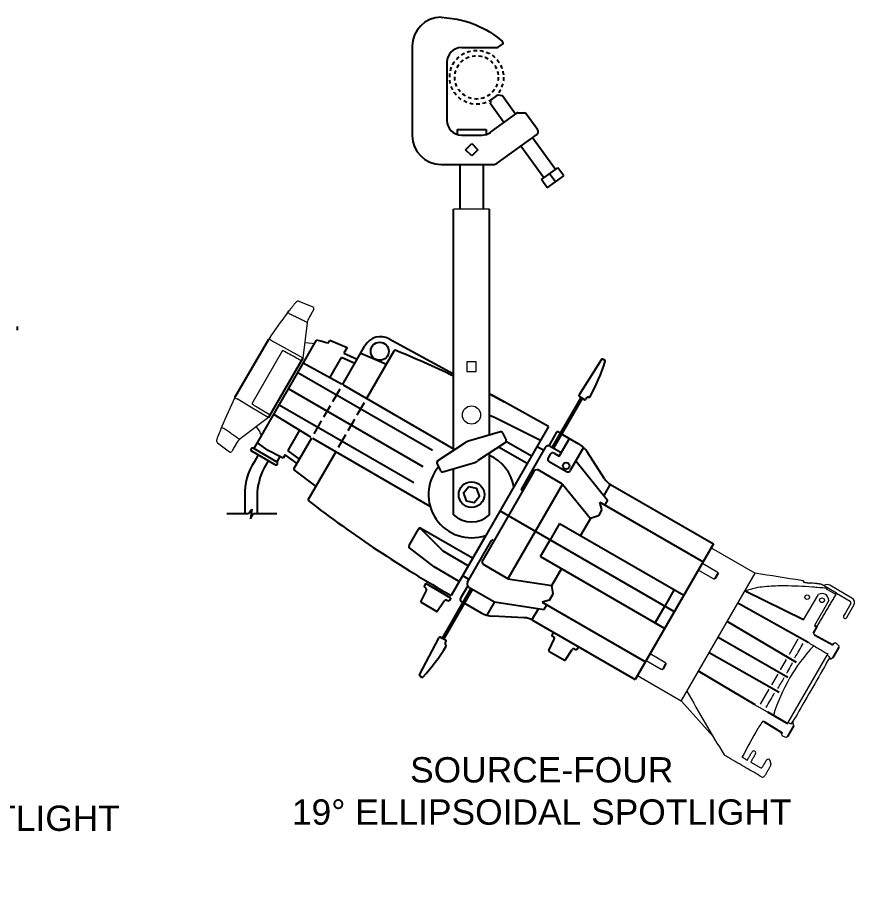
# Model space of a CAD drawing. Extents: x 4 to 195, y 4 to 106.
# Drawn here: x 148.25 to 177.19, y 33.94 to 63.77 of the extents above; entities that cross this region are included whole.
import ezdxf

# ---------------------------------------------------------------- set-up
doc = ezdxf.new("R2010")
doc.units = 0
doc.header["$LTSCALE"] = 0.5
doc.header["$MEASUREMENT"] = 0
doc.linetypes.add('HIDDEN', pattern=[0.375, 0.25, -0.125])
doc.layers.get('0').update_dxf_attribs({"linetype": 'CONTINUOUS'})
doc.layers.add('RISER', color=7, linetype='CONTINUOUS')
doc.styles.add('ARIAL', font='arial.ttf')

# ---------------------------------------------------------------- blocks, each defined once
blk = doc.blocks.new('S4-14 (top)')
at = {"layer": 'RISER'}
blk.add_line((5.085, 0.11), (5.085, -0.009), dxfattribs=at)
at = {"layer": 'RISER', "color": 1, "insert": (0, -14.98), "char_height": 0.875, "width": 20.15864, "attachment_point": 2, "style": 'ARIAL'}
blk.add_mtext('SOURCE-FOUR\\P14%%D ELLIPSOIDAL SPOTLIGHT\\P(TOP VIEW)', dxfattribs=at)
blk = doc.blocks.new('S4-19')
at = {"layer": 'RISER', "linetype": 'Continuous'}
for p, q in [((0.879, 1.246), (0.904, 1.213)), ((-2.224, 1.075), (-2.224, -2.01)), ((-0.524, 1.025), (0.715, 1.025)), ((0.747, 1.037), (0.896, 1.145)), ((-1.024, 0.525), (-1.024, -1.495)), ((0.481, -0.92), (0.503, -0.78)), ((0.503, -0.78), (0.743, -0.607)), ((0.743, -0.607), (0.882, -0.63)), ((1.347, -1.275), (0.882, -0.63)), ((0.946, -1.565), (0.481, -0.92)), ((0.48, -1.9), (1.396, -1.24)), ((1.431, -1.229), (1.656, -1.229)), ((2.104, -1.808), (1.705, -1.254)), ((-0.674, -1.802), (0.326, -1.802)), ((-0.674, -1.802), (-0.674, -1.972)), ((-0.524, -1.995), (0.188, -1.995)), ((0.326, -1.802), (0.326, -1.972)), ((0.717, -2.962), (2.076, -1.983)), ((2.724, -3.185), (1.932, -2.087)), ((-0.38, -2.502), (-0.168, -2.29)), ((-0.168, -2.29), (0.045, -2.502)), ((2.323, -3.475), (1.531, -2.376)), ((-0.168, -2.715), (-0.38, -2.502)), ((0.045, -2.502), (-0.168, -2.715)), ((-1.224, -3.01), (0.571, -3.01)), ((-0.574, -3.01), (-0.574, -4.55)), ((0.226, -3.01), (0.226, -4.55)), ((2.239, -3.535), (2.807, -3.125)), ((3.012, -3.409), (2.807, -3.125)), ((2.444, -3.819), (2.239, -3.535)), ((2.444, -3.819), (3.012, -3.409)), ((2.728, -3.614), (2.523, -3.33)), ((-4.614, -10.629), (-0.799, -12.832)), ((-5.676, -12.467), (-1.61, -14.815))]:
    blk.add_line(p, q, dxfattribs=at)
at = {"layer": 'RISER'}
for p, q in [((-0.799, -12.895), (-0.799, -4.55)), ((0.451, -12.357), (0.451, -4.55)), ((-8.351, -11.064), (-7.184, -9.043)), ((-7.691, -12.826), (-5.529, -9.083)), ((-5.138, -9.19), (-5.076, -9.083)), ((-5.076, -9.083), (-4.474, -9.339)), ((-3.018, -9.035), (-0.799, -10.247)), ((-4.636, -10.62), (-3.857, -9.272)), ((-4.474, -9.339), (-4.582, -9.527)), ((-4.582, -9.527), (-4.124, -9.734)), ((-4.005, -9.527), (-3.115, -9.905)), ((-2.861, -9.466), (-3.803, -11.097)), ((-6.009, -9.705), (-7.19, -11.751)), ((-5.077, -10.384), (-4.673, -9.684)), ((-4.211, -9.884), (-4.673, -9.684)), ((4.32, -9.751), (3.544, -10.975)), ((4.372, -9.739), (4.432, -9.777)), ((4.375, -9.741), (4.425, -9.773)), ((-4.67, -10.599), (-5.99, -9.881)), ((-1.522, -12.898), (-6.179, -10.209)), ((-1.844, -13.454), (-6.501, -10.765)), ((-4.971, -11.201), (-4.716, -10.759)), ((0.451, -10.93), (0.959, -11.207)), ((3.555, -11.027), (3.724, -11.134)), ((3.558, -11.029), (3.609, -11.061)), ((-2.165, -14.01), (-6.822, -11.322)), ((-3.886, -11.242), (-4.138, -11.678)), ((2.488, -12.063), (0.959, -11.207)), ((2.617, -12.785), (3.612, -11.063)), ((2.669, -12.815), (3.664, -11.093)), ((3.816, -11.059), (3.776, -11.122)), ((3.868, -11.048), (3.869, -11.048)), ((-5.278, -11.733), (-5.051, -11.34)), ((-5.729, -12.434), (-7.011, -11.65)), ((-5.614, -12.314), (-5.358, -11.872)), ((-4.222, -11.823), (-4.445, -12.21)), ((0.638, -11.762), (0.451, -11.685)), ((2.208, -12.548), (0.638, -11.762)), ((-6.119, -12.189), (-6.523, -12.889)), ((2.488, -12.063), (0.316, -15.826)), ((-6.312, -13.523), (-5.694, -12.453)), ((-4.529, -12.355), (-4.781, -12.791)), ((0.824, -12.246), (-0.282, -12.574)), ((0.899, -12.28), (1.021, -12.542)), ((2.764, -12.258), (2.493, -12.727)), ((2.898, -12.299), (2.806, -12.246)), ((2.853, -13.086), (3.206, -12.474)), ((2.951, -12.327), (3.528, -12.66)), ((-7.71, -12.815), (-6.905, -13.28)), ((-7.201, -12.897), (-7.575, -12.627)), ((-1.346, -13.256), (-0.383, -12.621)), ((0.998, -12.62), (0.036, -13.255)), ((1.746, -13.348), (0.759, -12.778)), ((1.895, -13.09), (1.029, -12.59)), ((2.376, -12.79), (2.063, -13.331)), ((2.09, -12.752), (2.321, -12.885)), ((2.547, -12.744), (2.925, -12.962)), ((3.699, -12.788), (3.239, -13.585)), ((-6.965, -13.384), (-7.77, -12.919)), ((-7.548, -13.047), (-7.684, -13.298)), ((-6.775, -13.113), (-7.201, -12.897)), ((-6.815, -13.124), (-6.905, -13.28)), ((-6.681, -13.163), (-6.775, -13.113)), ((-6.614, -13.046), (-6.681, -13.163)), ((-6.205, -13.339), (-6.614, -13.046)), ((-6.119, -13.189), (-6.523, -12.889)), ((-4.864, -12.936), (-5.834, -14.615)), ((0.451, -15.12), (0.451, -12.981)), ((2.542, -13.021), (2.472, -13.142)), ((2.678, -12.985), (2.853, -13.086)), ((4.421, -13.868), (3.826, -12.944)), ((-7.201, -13.247), (-7.338, -13.498)), ((-1.368, -13.335), (-1.246, -13.597)), ((-1.171, -13.63), (-0.066, -13.303)), ((2.063, -13.331), (1.549, -14.222)), ((2.508, -13.279), (3.102, -13.622)), ((3.43, -13.254), (4.52, -14.605)), ((-5.552, -14.128), (-6.304, -13.562)), ((-0.799, -15.12), (-0.799, -13.52)), ((1.976, -13.622), (0.212, -16.678)), ((2.969, -14.052), (2.124, -13.566)), ((2.969, -14.052), (1.08, -17.323)), ((1.56, -14.265), (1.594, -14.284)), ((2.969, -14.052), (3.934, -15.247)), ((4.618, -14.061), (4.394, -14.449)), ((4.634, -14.071), (8.189, -16.123)), ((-8.007, -14.453), (-8.007, -15.073)), ((-7.581, -14.453), (-7.581, -15.074)), ((4.52, -14.605), (4.427, -14.767)), ((4.265, -14.674), (7.835, -16.735)), ((4.334, -14.927), (4.265, -14.674)), ((-8.628, -15.072), (-7.877, -15.073)), ((-7.877, -15.073), (-7.772, -14.918)), ((-7.772, -14.918), (-7.817, -15.257)), ((-7.817, -15.257), (-7.713, -15.074)), ((-7.713, -15.074), (-6.906, -15.075)), ((6.836, -18.465), (0.803, -14.982)), ((4.208, -15.146), (3.934, -15.247)), ((4.334, -14.927), (4.208, -15.146)), ((2.87, -15.41), (2.538, -15.984)), ((2.87, -15.41), (7.168, -17.891)), ((3.934, -15.247), (3.597, -15.83)), ((-2.334, -16.175), (-2.007, -15.61)), ((-0.14, -16.616), (-1.922, -15.587)), ((-1.156, -16.374), (-1.919, -15.613)), ((0.316, -15.826), (-0.883, -17.901)), ((0.003, -16.899), (0.518, -16.008)), ((0.56, -15.997), (0.594, -16.016)), ((2.207, -16.558), (2.538, -15.984)), ((-1.468, -16.916), (-2.318, -16.256)), ((-0.29, -16.874), (-1.156, -16.374)), ((8.189, -16.123), (5.484, -20.808)), ((2.207, -16.558), (6.505, -19.039)), ((-0.602, -17.416), (-1.468, -16.916)), ((-0.309, -17.44), (0.003, -16.899)), ((1.08, -17.323), (0.237, -16.834)), ((2.598, -17.561), (2.934, -16.978)), ((-0.485, -17.212), (-0.254, -17.345)), ((8.349, -17.131), (8.237, -17.326)), ((-1.756, -17.489), (-1.81, -17.583)), ((-1.744, -17.658), (-1.808, -17.598)), ((-0.892, -17.994), (-1.756, -17.489)), ((-0.305, -17.572), (-0.562, -18.017)), ((1.08, -17.323), (2.598, -17.561)), ((2.648, -17.848), (2.598, -17.561)), ((-1.922, -18.12), (-1.731, -17.731)), ((-1.427, -17.682), (-1.386, -17.61)), ((-1.22, -17.802), (-1.18, -17.731)), ((-0.193, -17.652), (-1.187, -19.374)), ((-0.141, -17.682), (-1.135, -19.404)), ((-0.263, -17.611), (0.62, -18.121)), ((2.521, -18.068), (2.648, -17.848)), ((6.834, -17.699), (6.503, -18.273)), ((11.297, -18.749), (9.277, -17.754)), ((-1.917, -18.136), (-1.376, -18.452)), ((-1.36, -18.449), (-1.115, -18.091)), ((-1.045, -18.067), (-0.961, -18.093)), ((-0.892, -17.994), (-0.947, -18.088)), ((-0.539, -18.103), (-0.474, -18.14)), ((-0.422, -18.17), (0.155, -18.503)), ((0.62, -18.121), (0.351, -18.586)), ((0.62, -18.121), (2.335, -18.39)), ((2.521, -18.068), (2.267, -18.134)), ((2.267, -18.134), (5.837, -20.196)), ((11.457, -19.53), (9.026, -18.167)), ((1.913, -18.747), (2.137, -18.359)), ((2.335, -18.39), (2.429, -18.228)), ((6.171, -18.847), (6.503, -18.273)), ((1.647, -18.673), (0.55, -18.619)), ((1.929, -18.756), (5.484, -20.808)), ((11.062, -20.214), (8.66, -18.8)), ((11.757, -18.976), (11.638, -19.209)), ((11.684, -18.94), (11.757, -18.976)), ((-1.969, -20.644), (-1.297, -19.359)), ((-1.246, -19.343), (-1.069, -19.436)), ((-1.243, -19.345), (-1.19, -19.372)), ((2.656, -19.175), (2.602, -19.269)), ((2.668, -19.344), (2.604, -19.285)), ((10.762, -20.733), (8.354, -19.357)), ((11.683, -19.257), (12.317, -19.606)), ((-1.088, -19.553), (-1.053, -19.486)), ((-1.072, -19.603), (-1.071, -19.604)), ((2.493, -19.807), (2.682, -19.417)), ((3.522, -19.675), (3.468, -19.769)), ((12.352, -19.558), (12.317, -19.606)), ((2.498, -19.823), (3.04, -20.136)), ((3.057, -20.132), (3.3, -19.774)), ((3.37, -19.749), (3.453, -19.775)), ((10.462, -21.253), (8.037, -19.88)), ((12.524, -19.69), (12.302, -20.071)), ((6.545, -20.256), (6.432, -20.451)), ((12.223, -20.082), (12.25, -20.082)), ((9.626, -21.683), (7.672, -20.513)), ((-1.953, -20.694), (-1.89, -20.727)), ((-1.95, -20.696), (-1.897, -20.724)), ((10.052, -21.928), (10.749, -22.329)), ((9.922, -22.262), (10.563, -22.644)), ((10.93, -22.268), (10.89, -22.324)), ((10.539, -22.7), (10.563, -22.644)), ((10.959, -22.394), (10.744, -22.775))]:
    blk.add_line(p, q, dxfattribs=at)
at = {"layer": 'RISER', "linetype": 'Continuous', "lineweight": 15}
for p, q in [((0.451, -4.55), (-0.799, -4.55)), ((-5.65, -7.945), (-6.128, -7.742)), ((-5.626, -8.016), (-5.791, -8.301)), ((-5.694, -8.132), (-5.767, -8.259)), ((-5.854, -8.488), (-6.009, -9.705)), ((-7.106, -9.082), (-6.649, -9.335)), ((-6.703, -9.437), (-7.769, -11.284)), ((-6.649, -9.335), (-6.007, -9.691)), ((-0.338, -9.834), (-0.338, -10.162)), ((-0.01, -9.834), (-0.338, -9.834)), ((-0.01, -10.162), (-0.01, -9.834)), ((-0.338, -10.162), (-0.01, -10.162)), ((-7.83, -11.382), (-8.278, -11.112)), ((-7.201, -11.759), (-7.83, -11.382)), ((-7.19, -11.751), (-8.166, -12.493)), ((-7.617, -12.075), (-7.494, -12.254)), ((-8.95, -12.629), (-8.535, -12.942)), ((-8.297, -12.641), (-8.462, -12.927)), ((-8.321, -12.684), (-8.395, -12.81)), ((-8.297, -12.641), (-8.39, -12.803)), ((8.11, -16.258), (9.624, -17.132)), ((7.806, -16.786), (8.316, -17.08)), ((7.074, -21.549), (9.624, -17.132)), ((7.667, -17.026), (8.179, -17.321)), ((11.967, -17.532), (11.992, -17.546)), ((11.992, -17.546), (11.988, -17.55)), ((11.988, -17.55), (12.441, -17.812)), ((12.018, -17.547), (12.001, -17.557)), ((12.97, -17.99), (12.203, -17.547)), ((11.297, -18.749), (11.818, -17.874)), ((12.412, -17.865), (12.094, -17.679)), ((12.435, -17.825), (12.907, -18.098)), ((12.441, -17.812), (12.442, -17.811)), ((12.169, -18.076), (11.684, -18.94)), ((12.929, -18.18), (12.745, -18.498)), ((12.854, -18.561), (13.037, -18.242)), ((12.745, -18.498), (12.684, -18.604)), ((12.792, -18.667), (12.854, -18.561)), ((11.106, -19.412), (10.799, -19.942)), ((6.002, -19.911), (6.511, -20.205)), ((10.771, -22.291), (12.115, -19.963)), ((12.137, -19.924), (12.115, -19.963)), ((5.863, -20.151), (6.375, -20.446)), ((10.698, -20.119), (10.492, -20.474)), ((12.098, -20.246), (12.175, -20.112)), ((12.098, -20.246), (12.098, -20.246)), ((7.074, -21.549), (5.56, -20.675)), ((10.41, -20.616), (10.198, -20.985)), ((10.105, -21.145), (9.806, -21.663)), ((8.176, -22.775), (7.077, -21.55)), ((10.749, -22.329), (10.771, -22.291)), ((10.93, -22.268), (11.007, -22.134)), ((11.007, -22.134), (11.007, -22.134)), ((10.591, -22.769), (10.682, -22.798))]:
    blk.add_line(p, q, dxfattribs=at)
at = {"layer": 'RISER', "linetype": 'Continuous'}
blk.add_lwpolyline([(-1.224, 2.075), (-1.027, 2.056), (-0.849, 2.033), (-0.687, 2.006), (-0.538, 1.975), (-0.4, 1.94), (-0.27, 1.901), (-0.146, 1.857), (-0.025, 1.809), (0.094, 1.757), (0.212, 1.699), (0.328, 1.637), (0.443, 1.57), (0.556, 1.498), (0.666, 1.42), (0.774, 1.336), (0.879, 1.246)], dxfattribs=at)
at = {"layer": 'RISER', "linetype": 'Continuous', "lineweight": 15, "flags": 128}
for points in [[(-5.6, -9.206), (-5.685, -9.196), (-5.941, -9.174)], [(8.18, -17.321), (8.184, -17.323), (8.188, -17.324)], [(8.188, -17.324), (8.198, -17.326), (8.226, -17.33)], [(12.44, -19.567), (12.437, -19.564), (12.422, -19.555), (12.403, -19.547), (12.387, -19.545), (12.37, -19.547), (12.355, -19.554), (12.352, -19.558)], [(12.51, -19.632), (12.461, -19.586), (12.439, -19.567)], [(6.375, -20.446), (6.379, -20.448), (6.384, -20.449)], [(6.384, -20.449), (6.393, -20.451), (6.422, -20.455)], [(9.173, -23.485), (9.173, -23.483), (9.173, -23.481), (9.173, -23.48), (9.174, -23.479), (9.174, -23.479), (9.174, -23.478), (9.174, -23.478), (9.174, -23.478), (9.174, -23.479), (9.173, -23.48)]]:
    blk.add_lwpolyline(points, dxfattribs=at)
at = {"layer": 'RISER'}
blk.add_lwpolyline([(-0.266, -14.149), (-0.453, -14.364), (-0.36, -14.633), (-0.081, -14.688), (0.106, -14.472), (0.013, -14.203)], close=True, dxfattribs=at)
at = {"layer": 'RISER', "linetype": 'HIDDEN'}
for radius in [0.93, 0.75]:
    blk.add_circle((0, 0), radius, dxfattribs=at)
at = {"layer": 'RISER'}
for centre, radius in [((-3.348, -9.466), 0.312), ((3.094, -13.421), 0.114), ((-0.174, -14.418), 0.443)]:
    blk.add_circle(centre, radius, dxfattribs=at)
at = {"layer": 'RISER', "linetype": 'Continuous', "lineweight": 15}
for centre, radius in [((-0.174, -11.668), 0.315), ((11.424, -17.962), 0.0783), ((11.938, -18.067), 0.082)]:
    blk.add_circle(centre, radius, dxfattribs=at)
at = {"layer": 'RISER', "linetype": 'Continuous'}
for centre, radius, start, end in [((-1.224, 1.075), 1, 90, 180), ((0.864, 1.183), 0.05, 309.8056, 37.5798), ((-0.524, 0.525), 0.5, 90, 180), ((0.715, 1.075), 0.05, 270, 309.8056), ((1.431, -1.289), 0.06, 90, 125.7855), ((1.656, -1.289), 0.06, 35.7855, 90), ((-0.524, -1.495), 0.5, 180, 270), ((-1.224, -2.01), 1, 180, 270), ((0.188, -1.495), 0.5, 270, 305.7855), ((2.003, -1.881), 0.125, 305.7855, 35.7855), ((0.571, -2.76), 0.25, 270, 305.7855)]:
    blk.add_arc(centre, radius, start, end, dxfattribs=at)
at = {"layer": 'RISER', "linetype": 'Continuous', "lineweight": 15}
for centre, radius, start, end in [((-6.168, -7.832), 0.0979, 65.9875, 135.6795), ((-5.67, -7.991), 0.05, 330, 67), ((7.247, -18.722), 17.377, 142.4573, 146.1499), ((-6.596, -8.327), 0.204, 47.0309, 71.6112), ((-5.861, -8.487), 0.02, 60.8927, 91.8491), ((-5.358, -8.551), 0.5, 171.2102, 172.76), ((-7.229, -9.23), 0.192, 50.3251, 76.7068), ((7.247, -18.722), 17.377, 153.8501, 157.5427), ((-8.211, -10.932), 0.192, 223.2932, 249.6749), ((10.474, -20.008), 20.85, 157.6657, 158.9266), ((-8.676, -11.932), 0.204, 228.3888, 252.9691), ((-8.89, -12.55), 0.0993, 164.876, 233.2844), ((-8.171, -12.488), 0.02, 208.1509, 239.1073), ((-8.169, -12.485), 0.0187, 210.359, 243.9028), ((-7.864, -12.891), 0.5, 127.24, 128.7898), ((-7.742, -12.458), 0.32, 14.5612, 39.4984), ((-8.505, -12.902), 0.05, 233, 330), ((8.343, -17.127), 0.00747, 334.3111, 40.8186), ((8.228, -17.32), 0.01, 260.9867, 328.6014), ((11.166, -17.452), 0.148, 359.2636, 21.3549), ((12.111, -17.708), 0.185, 60, 120), ((11.94, -18.067), 0.229, 357.7878, 122.269), ((12.086, -17.714), 0.0714, 61.9356, 89.0287), ((12.158, -17.713), 0.0725, 121.8431, 152.0804), ((10.812, -16.904), 1.866, 329.0054, 330.1379), ((12.877, -18.15), 0.06, 330, 60), ((12.877, -18.15), 0.185, 330, 60), ((12.738, -18.636), 0.0625, 150, 330), ((11.769, -19.132), 0.152, 210.7696, 235.6493), ((16.01, -23.764), 6, 136.6092, 163.3896), ((-128.494, 59.764), 160.718, 330.22287, 330.4267), ((12.479, -19.67), 0.0487, 335.2694, 51.4633), ((6.539, -20.252), 0.00747, 334.3111, 40.8186), ((156.47, -104.858), 167.34, 149.6266, 150.3734), ((12.213, -20.134), 0.0436, 137.483, 149.8083), ((12.229, -20.144), 0.0616, 95.5602, 140.4926), ((12.268, -20.038), 0.0479, 248.7705, 315.3976), ((6.424, -20.446), 0.01, 260.9867, 328.6014), ((84.501, -65.1), 86.17, 149.0195, 149.30543), ((62.489, 9.595), 63.23, 209.15494, 211.46437), ((-128.579, 59.617), 160.718, 329.5733, 329.78234), ((21.938, -30.335), 14.515, 146.1723, 147.0489), ((9.891, -22.318), 0.0641, 61.0468, 99.4584), ((10.991, -22.3), 0.0684, 160.7582, 224.4162), ((10.911, -22.385), 0.0488, 350.4348, 50.7092), ((309.547, -191.468), 344.157, 150.59639, 150.78314), ((11.725, -23.616), 2.292, 149.1236, 150.8764), ((10.604, -22.705), 0.0656, 175.2901, 258.3109), ((10.701, -22.753), 0.049, 247.4921, 332.7202), ((8.601, -23.392), 0.0477, 200.8541, 248.828), ((9.182, -23.483), 0.00826, 188.1514, 245.2177), ((9.579, -23.342), 0.0692, 329.8594, 150.1406), ((10.076, -23.621), 0.0628, 14.908, 149.1529), ((9.351, -23.582), 0.00721, 232.2004, 284.877), ((9.352, -23.58), 0.00919, 275.2197, 323.7156), ((9.352, -23.58), 0.00963, 289.5098, 330.1428), ((9.487, -23.658), 0.00979, 164.5683, 240.2037), ((9.828, -23.798), 0.0596, 239.948, 329.4066), ((10.11, -23.747), 0.0624, 329.8423, 14.9021), ((9.888, -24.102), 0.076, 239.9202, 314.7471)]:
    blk.add_arc(centre, radius, start, end, dxfattribs=at)
at = {"layer": 'RISER'}
for centre, radius, start, end in [((-6.561, -13.603), 4.636, 72.1319, 77.1468), ((-3.316, -9.584), 0.625, 61.5292, 150), ((-2.807, -9.497), 0.0625, 67.4511, 150), ((-19.343, -49.323), 43.185, 64.5693, 67.5239), ((-2.199, -7.678), 6.98, 331.2592, 342.2457), ((4.352, -9.771), 0.0375, 57.619, 147.619), ((4.412, -9.809), 0.0375, 2.7784, 57.619), ((-19.343, -49.323), 43.185, 61.9588, 62.7184), ((3.575, -10.995), 0.0375, 147.619, 237.619), ((3.889, -11.017), 0.0375, 237.619, 330.8842), ((3.744, -11.102), 0.0375, 237.619, 327.619), ((3.848, -11.079), 0.0375, 57.619, 147.619), ((0.842, -12.306), 0.0625, 24.9664, 106.5177), ((2.791, -12.273), 0.0312, 60, 150), ((-7.74, -12.867), 0.06, 60, 240), ((-0.174, -12.938), 0.38, 106.5177, 123.4151), ((0.964, -12.568), 0.0625, 303.4151, 24.9664), ((2.484, -12.852), 0.125, 60, 150), ((3.091, -13.418), 0.875, 32.7864, 60), ((-6.789, -13.139), 0.03, 61.745, 150), ((-0.174, -14.418), 1.49, 10.8249, 65.1993), ((2.628, -13.071), 0.1, 60, 150), ((-6.157, -14.348), 1.853, 145.5039, 183.27), ((-6.935, -13.332), 0.06, 240, 60), ((-1.311, -13.308), 0.0625, 123.4151, 204.9664), ((-0.174, -12.938), 0.38, 286.5177, 303.4151), ((2.558, -13.192), 0.1, 150, 240), ((-5.581, -14.453), 2, 151.478, 180), ((-6.286, -13.538), 0.03, 150, 233), ((-0.174, -14.418), 1.49, 139.7803, 289.1751), ((-1.189, -13.571), 0.0625, 204.9664, 286.5177), ((2.084, -13.685), 0.125, 71.537, 150), ((3.152, -13.535), 0.1, 240, 330), ((4.947, -13.529), 0.625, 212.7864, 240), ((1.576, -14.238), 0.0312, 150, 240), ((20.47, 19.635), 43.185, 232.4761, 240.3667), ((-0.174, -14.418), 0.94, 228.3258, 311.6742), ((-1.963, -15.657), 0.0625, 45.0684, 150), ((-1.953, -15.641), 0.0625, 60, 150), ((-1.953, -15.641), 0.0625, 60, 150), ((0.545, -16.024), 0.0312, 60, 150), ((-2.28, -16.206), 0.0625, 150, 232.1762), ((0.32, -16.74), 0.125, 150, 228.463), ((-1.799, -17.589), 0.0125, 149.6985, 226.9527), ((-0.201, -17.503), 0.125, 150, 240), ((-1.787, -17.704), 0.0625, 333.7841, 46.9527), ((-1.911, -18.125), 0.0125, 153.7841, 239.6985), ((-1.063, -18.126), 0.0625, 72.4442, 145.6128), ((-0.958, -18.081), 0.0125, 252.4442, 329.6985), ((-0.507, -18.049), 0.0625, 150, 240), ((-1.37, -18.442), 0.0125, 239.6985, 325.6128), ((0.592, -17.745), 0.875, 240, 267.2136), ((1.617, -19.297), 0.625, 60, 87.2136), ((-1.264, -19.376), 0.0375, 62.381, 152.381), ((2.613, -19.275), 0.0125, 150, 227.2543), ((2.626, -19.39), 0.0625, 334.0856, 47.2543), ((-7.023, -16.034), 6.98, 317.7543, 328.7408), ((-1.055, -19.57), 0.0375, 152.381, 242.381), ((-1.088, -19.637), 0.0375, 329.1158, 62.381), ((-1.086, -19.469), 0.0375, 332.381, 62.381), ((2.504, -19.812), 0.0125, 154.0856, 240), ((3.352, -19.809), 0.0625, 72.7457, 145.9144), ((3.457, -19.763), 0.0125, 252.7457, 330), ((3.047, -20.125), 0.0125, 240, 325.9144), ((-1.936, -20.661), 0.0375, 152.381, 242.381), ((-1.873, -20.694), 0.0375, 242.381, 297.2216)]:
    blk.add_arc(centre, radius, start, end, dxfattribs=at)
at = {"layer": 'RISER', "linetype": 'Continuous', "lineweight": 15}
for centre, major_axis, ratio, start_param, end_param in [((9.433, -15.8), (2.742, -3.97), 0.342431, 4.800295, 4.810418), ((11.544, -22.252), (-0.001, 4.816), 0.01474, 0.120986, 0.145833), ((55.211, -52.666), (47.023, -34.283), 0.172111, 2.857143, 2.867786), ((7.629, -18.925), (2.742, -3.97), 0.342431, 4.800295, 4.810418)]:
    blk.add_ellipse(centre, major_axis=major_axis, ratio=ratio, start_param=start_param, end_param=end_param, dxfattribs=at)
for points, knots in [([(-6.531, -8.134), (-6.499, -8.091), (-6.433, -8.007), (-6.357, -7.91), (-6.297, -7.836), (-6.261, -7.791), (-6.244, -7.77), (-6.246, -7.773), (-6.247, -7.774)], [0, 0, 0, 0, 0.190295, 0.381179, 0.571452, 0.761873, 0.952913, 1, 1, 1, 1]), ([(-5.791, -8.301), (-5.804, -8.326), (-5.831, -8.376), (-5.845, -8.442), (-5.852, -8.475)], [0, 0, 0, 0, 0.497068, 1, 1, 1, 1]), ([(-5.767, -8.259), (-5.773, -8.27), (-5.782, -8.285), (-5.789, -8.298), (-5.791, -8.301)], [0, 0, 0, 0, 0.695284, 1, 1, 1, 1]), ([(-6.061, -9.795), (-6.115, -9.765), (-6.329, -9.645), (-6.543, -9.526), (-6.703, -9.437)], [0, 0, 0, 0, 0.25403, 1, 1, 1, 1]), ([(-7.769, -11.284), (-7.712, -11.318), (-7.502, -11.443), (-7.292, -11.569), (-7.138, -11.661)], [0, 0, 0, 0, 0.269854, 1, 1, 1, 1]), ([(-8.177, -12.502), (-8.202, -12.524), (-8.252, -12.569), (-8.282, -12.617), (-8.297, -12.641)], [0, 0, 0, 0, 0.496567, 1, 1, 1, 1]), ([(-8.297, -12.641), (-8.302, -12.65), (-8.31, -12.663), (-8.318, -12.678), (-8.321, -12.684)], [0, 0, 0, 0, 0.639502, 1, 1, 1, 1]), ([(-8.434, -12.878), (-8.436, -12.882), (-8.44, -12.89), (-8.442, -12.893), (-8.443, -12.895)], [0, 0, 0, 0, 0.468295, 1, 1, 1, 1]), ([(8.316, -17.08), (8.317, -17.081), (8.318, -17.082), (8.319, -17.083), (8.319, -17.083)], [0, 0, 0, 0, 0.642146, 1, 1, 1, 1]), ([(11.303, -17.398), (11.28, -17.395), (10.72, -17.306), (10.16, -17.217), (9.624, -17.132)], [0, 0, 0, 0, 0.041647, 1, 1, 1, 1]), ([(9.26, -17.762), (9.301, -17.743), (9.393, -17.701), (9.55, -17.655), (9.764, -17.611), (10.025, -17.579), (10.333, -17.562), (10.7, -17.559), (11.124, -17.571), (11.605, -17.6), (11.927, -17.629), (12.087, -17.643)], [0, 0, 0, 0, 0.050913, 0.115232, 0.17961, 0.287489, 0.395606, 0.503691, 0.669071, 0.834542, 1, 1, 1, 1]), ([(11.711, -19.677), (11.685, -19.662), (11.6, -19.613), (11.515, -19.564), (11.457, -19.53)], [0, 0, 0, 0, 0.306144, 1, 1, 1, 1]), ([(11.711, -19.677), (11.756, -19.703), (11.898, -19.786), (12.04, -19.868), (12.137, -19.924)], [0, 0, 0, 0, 0.316398, 1, 1, 1, 1]), ([(12.204, -20.049), (12.204, -20.045), (12.205, -20.038), (12.191, -20.019), (12.167, -19.997), (12.14, -19.977), (12.122, -19.967), (12.115, -19.963)], [0, 0, 0, 0, 0.223395, 0.44616, 0.665943, 0.881021, 1, 1, 1, 1]), ([(6.511, -20.205), (6.512, -20.206), (6.514, -20.207), (6.515, -20.208), (6.515, -20.208)], [0, 0, 0, 0, 0.642146, 1, 1, 1, 1]), ([(10.912, -20.233), (10.891, -20.271), (10.822, -20.391), (10.755, -20.514), (10.708, -20.598)], [0, 0, 0, 0, 0.2864388, 0.9199938, 0.9199938, 0.9199938, 0.9199938]), ([(10.771, -22.291), (10.783, -22.297), (10.806, -22.31), (10.84, -22.323), (10.867, -22.33), (10.884, -22.33), (10.889, -22.326), (10.89, -22.324)], [0, 0, 0, 0, 0.211049, 0.42271, 0.636943, 0.855641, 1, 1, 1, 1]), ([(8.695, -23.501), (8.671, -23.487), (8.633, -23.465), (8.597, -23.444), (8.584, -23.437)], [0, 0, 0, 0, 0.636849, 1, 1, 1, 1]), ([(9.849, -24.167), (9.67, -24.064), (9.288, -23.843), (8.906, -23.622), (8.703, -23.506)], [0, 0, 0, 0, 0.469995, 1, 1, 1, 1]), ([(9.178, -23.491), (9.206, -23.507), (9.262, -23.54), (9.319, -23.572), (9.347, -23.588)], [0, 0, 0, 0, 0.500999, 1, 1, 1, 1])]:
    blk.add_open_spline(points, degree=3, knots=knots, dxfattribs=at)
for points in [[(-5.862, -8.467), (-6.456, -8.178)], [(-5.852, -8.47), (-5.852, -8.475)], [(-8.736, -12.127), (-8.189, -12.497)], [(-8.189, -12.497), (-8.185, -12.494)], [(-8.177, -12.502), (-8.181, -12.505)], [(11.533, -17.487), (11.313, -17.454)], [(11.936, -17.521), (11.733, -17.489)], [(11.936, -17.521), (11.967, -17.532)], [(12.412, -17.865), (11.757, -18.976)], [(12.43, -17.833), (12.442, -17.811)], [(12.175, -20.112), (12.204, -20.049)], [(9.626, -21.683), (10.052, -21.928)], [(8.703, -23.506), (8.695, -23.501)], [(9.36, -23.585), (9.519, -23.307)], [(9.639, -23.377), (9.477, -23.655)], [(9.346, -23.588), (9.347, -23.588)], [(9.482, -23.666), (9.799, -23.849)], [(9.88, -23.828), (10.022, -23.588)], [(10.164, -23.778), (9.953, -24.14)], [(10.137, -23.605), (10.17, -23.731)], [(9.953, -24.14), (9.941, -24.156)]]:
    blk.add_open_spline(points, degree=1, dxfattribs=at)
at = {"layer": 'RISER', "color": 1, "insert": (2.251, -23.489), "char_height": 0.875, "width": 20.15864, "attachment_point": 2, "style": 'ARIAL'}
blk.add_mtext('SOURCE-FOUR\\P19%%D ELLIPSOIDAL SPOTLIGHT', dxfattribs=at)

msp = doc.modelspace()

# ---------------------------------------------------------------- block references
for name, p in [('S4-19', (164.125, 61.699)), ('S4-14 (top)', (143.166, 52.976))]:
    msp.add_blockref(name, p)

doc.saveas('drawing.dxf')
